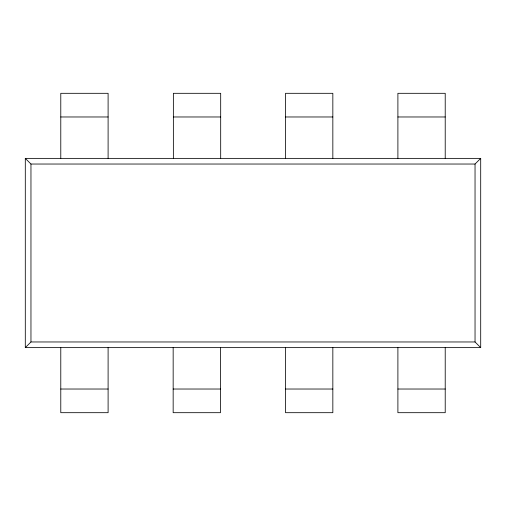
<?xml version="1.0" encoding="UTF-8"?>
<svg xmlns="http://www.w3.org/2000/svg" width="506" height="506" viewBox="0 0 506 506"><rect width="100%" height="100%" fill="white"/><g stroke="black" fill="none" stroke-linecap="round" stroke-linejoin="round"><path stroke-width="0.76" d="M25.3 347.628L30.961 341.967L475.039 341.967L480.7 347.628L480.7 158.372L25.3 158.372L25.3 347.628L480.7 347.628M25.3 158.372L30.961 164.033L475.039 164.033L480.7 158.372M60.783 116.975L108.101 116.975M173.368 116.975L220.686 116.975M285.529 116.975L332.84 116.975M397.899 116.975L445.217 116.975M60.783 389.025L108.101 389.025M173.16 389.025L220.471 389.025M285.529 389.025L332.84 389.025M397.899 389.025L445.217 389.025M475.039 164.033L475.039 341.967M445.217 158.372L445.217 93.313L397.899 93.313L397.899 158.372M445.217 347.628L445.217 412.687L397.899 412.687L397.899 347.628M332.84 158.372L332.84 93.313L285.529 93.313L285.529 158.372M332.84 347.628L332.84 412.687L285.529 412.687L285.529 347.628M220.686 158.372L220.686 93.313L173.368 93.313L173.368 158.372M220.471 347.628L220.471 412.687L173.16 412.687L173.16 347.628M108.101 158.372L108.101 93.313L60.783 93.313L60.783 158.372M108.101 347.628L108.101 412.687L60.783 412.687L60.783 347.628M30.961 164.033L30.961 341.967"/></g></svg>
